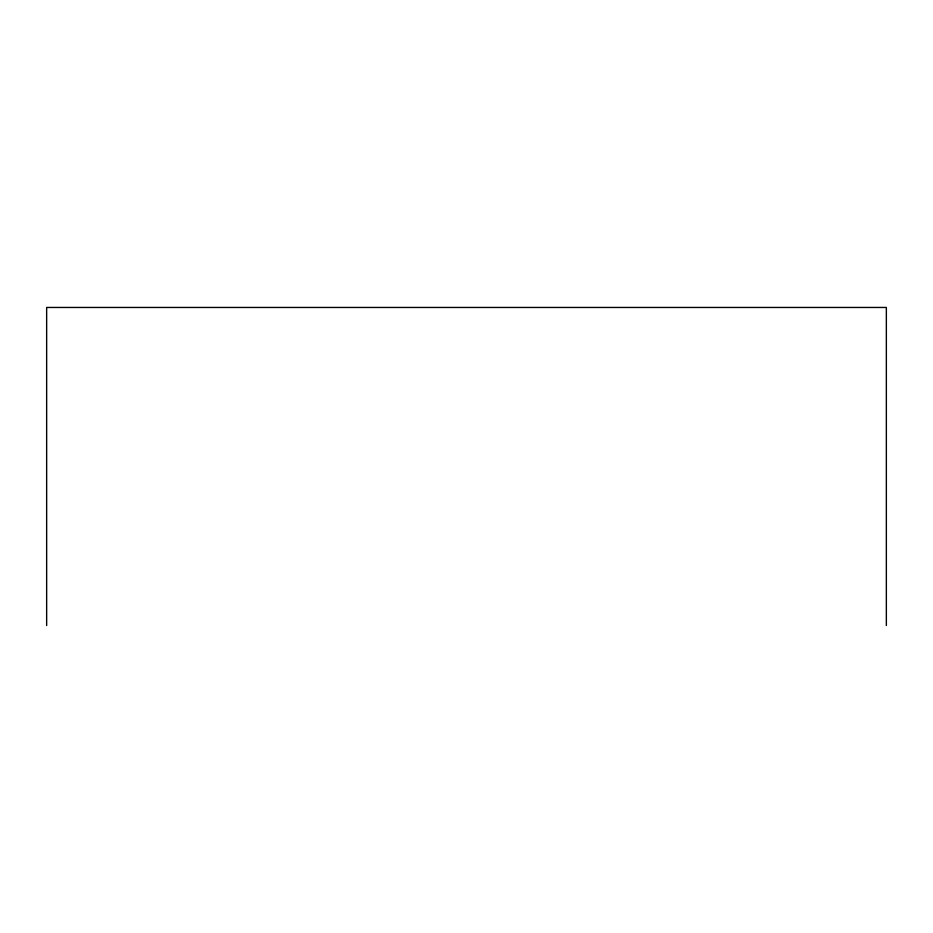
<?xml version="1.0" encoding="UTF-8"?>
<svg xmlns="http://www.w3.org/2000/svg" width="933" height="933" viewBox="0 0 933 933"><rect width="100%" height="100%" fill="white"/><g stroke="black" fill="none" stroke-linecap="round" stroke-linejoin="round"><path stroke-width="1.4" d="M886.35 625.542L886.35 307.458L46.65 307.458L46.65 625.542"/></g></svg>
